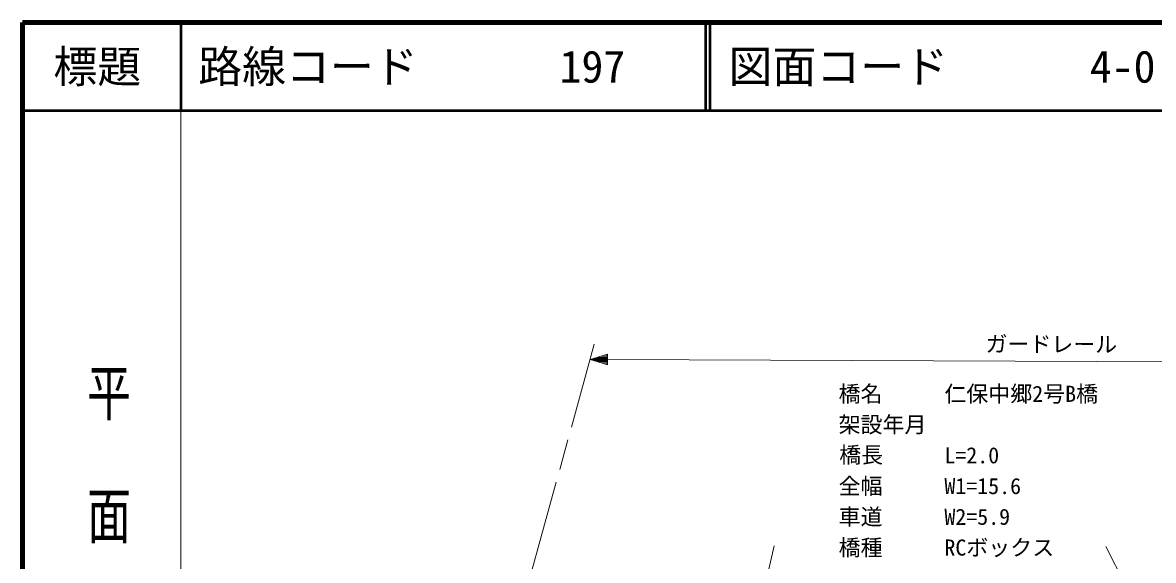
# Model space of a CAD drawing. Units: millimetres, scale not verified. Extents: x 40000 to 680000, y 20000 to 380000.
# Drawn here: x 40000 to 168762, y 318792 to 380000 of the extents above; entities that cross this region are included whole.
import ezdxf
from ezdxf.enums import TextEntityAlignment as Align

# ---------------------------------------------------------------- set-up
doc = ezdxf.new("R2010")
doc.units = ezdxf.units.MM
doc.header["$LTSCALE"] = 1000
doc.linetypes.add('CHAIN', pattern=[18.5, 12, -1.5, 3.5, -1.5])
for name, color, linetype, lineweight in [('M-BMK', 2, 'CHAIN', 13), ('M-BMK-SRVR', 3, 'Continuous', 13), ('M-STR-HTXT', 7, 'Continuous', 13), ('M-TTL', 2, 'Continuous', 140), ('M-TTL-BAND', 7, 'Continuous', 13), ('M-TTL-LINE', 7, 'Continuous', 50)]:
    doc.layers.add(name, color=color, linetype=linetype, lineweight=lineweight)
doc.layers.add('M-TTL-TXT', color=7, linetype='Continuous')
doc.styles.add('@ＭＳ ゴシック', font='')
doc.styles.add('ＭＳ ゴシック', font='')
doc.styles.get('@ＭＳ ゴシック').set_extended_font_data('@MS Gothic')
doc.styles.get('ＭＳ ゴシック').set_extended_font_data('MS Gothic')

msp = doc.modelspace()

# ---------------------------------------------------------------- linework, layer by layer
at = {"layer": 'M-BMK'}
msp.add_line((87769, 280444), (105088, 343397), dxfattribs=at)
at = {"layer": 'M-BMK-SRVR'}
for p, q in [((114938, 274007), (125567, 320432)), ((182613, 282390), (163359, 320375))]:
    msp.add_line(p, q, dxfattribs=at)
at = {"layer": 'M-STR-HTXT'}
for p, q in [((104611, 341663), (106613, 342255)), ((104611, 341663), (106608, 341055)), ((104611, 341663), (106611, 341655)), ((106610, 341535), (105010, 341541)), ((106611, 341775), (105011, 341781)), ((105410, 341420), (106610, 341415)), ((105412, 341900), (106612, 341895)), ((106609, 341295), (105809, 341298)), ((106612, 342015), (105812, 342018)), ((106212, 342137), (106612, 342135)), ((106608, 341055), (106613, 342255)), ((106611, 341655), (221271, 341211)), ((106209, 341177), (106609, 341175))]:
    msp.add_line(p, q, dxfattribs=at)
at = {"layer": 'M-TTL'}
for p, q in [((40000, 380000), (40000, 20000)), ((680000, 380000), (40000, 380000))]:
    msp.add_line(p, q, dxfattribs=at)
at = {"layer": 'M-TTL-BAND'}
msp.add_line((58000, 370000), (58000, 20000), dxfattribs=at)
at = {"layer": 'M-TTL-LINE'}
for p, q in [((58000, 380000), (58000, 370000)), ((117750, 380000), (117750, 370000)), ((118250, 380000), (118250, 370000)), ((40000, 370000), (680000, 370000))]:
    msp.add_line(p, q, dxfattribs=at)

# ---------------------------------------------------------------- texts
at = {"layer": 'M-STR-HTXT', "style": 'ＭＳ ゴシック'}
msp.add_text('ガードレール', height=1832, rotation=359.778, dxfattribs=at).set_placement((149638, 341969), align=Align.BOTTOM_LEFT)
for s, p in [('橋名', (132920, 336286)), ('仁保中郷2号B橋', (144965, 336286)), ('架設年月', (132920, 332786)), ('橋長', (132988, 329337)), ('L=2.0', (144965, 329286)), ('全幅', (132920, 325786)), ('W1=15.6', (144965, 325786)), ('車道', (132920, 322286)), ('W2=5.9', (144965, 322286)), ('橋種', (132920, 318786)), ('RCボックス', (144965, 318786))]:
    msp.add_text(s, height=1833, dxfattribs=at).set_placement(p, align=Align.BOTTOM_LEFT)
at = {"layer": 'M-TTL-BAND', "style": '@ＭＳ ゴシック', "width": 1.4}
msp.add_text('平  面  図', height=3666, rotation=270, dxfattribs=at).set_placement((49777, 306475), align=Align.MIDDLE_RIGHT)
at = {"layer": 'M-TTL-TXT', "style": 'ＭＳ ゴシック'}
msp.add_text('標題', height=3666, dxfattribs=at).set_placement((48500, 375000), align=Align.MIDDLE_CENTER)
for s, p in [('路線コード', (60000, 375000)), ('197', (101142, 375000)), ('図面コード', (120380, 375000)), ('4-0', (161521, 375000))]:
    msp.add_text(s, height=3666, dxfattribs=at).set_placement(p, align=Align.MIDDLE_LEFT)

doc.saveas('drawing.dxf')
